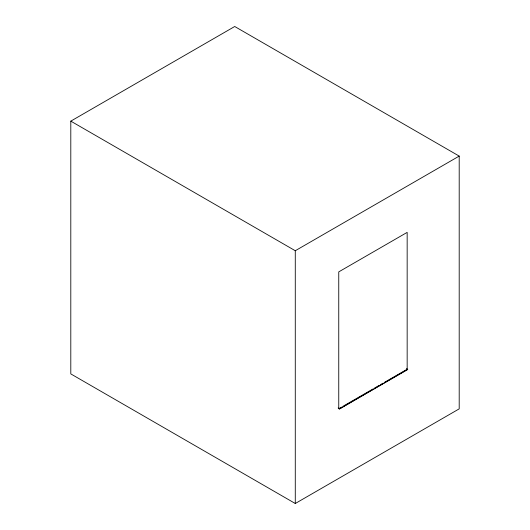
<?xml version="1.0" encoding="UTF-8"?>
<svg xmlns="http://www.w3.org/2000/svg" width="530" height="530" viewBox="0 0 530 530"><rect width="100%" height="100%" fill="white"/><g stroke="black" fill="none" stroke-linecap="round" stroke-linejoin="round"><path stroke-width="0.79" d="M70.801 121.138L234.724 26.5L459.199 156.098L459.199 408.862L295.276 503.5L70.801 373.902L70.801 121.138L295.276 250.736L459.199 156.098M341.605 407.093L338.756 408.743L338.756 271.877L407.159 232.385L407.159 369.251L407.702 369.562L406.543 368.476M343.036 406.272L372.961 388.993M374.385 388.172L379.374 385.29M380.798 384.469L382.938 383.236M384.363 382.415L406.45 369.662M407.702 369.562L339.293 409.054L407.702 369.284M338.14 407.974L339.293 408.776M295.276 250.736L295.276 503.5"/></g></svg>
